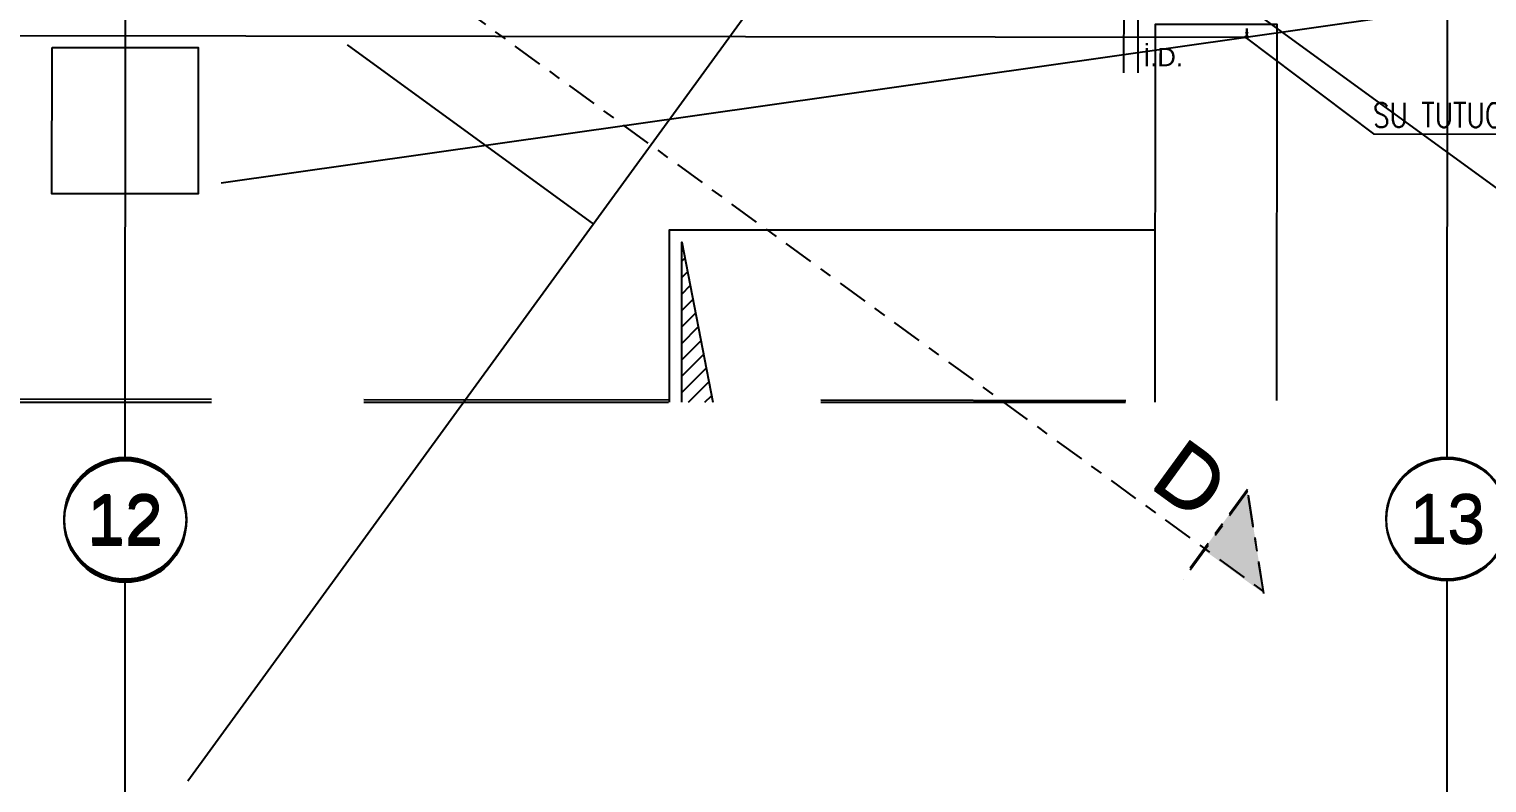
# Model space of a CAD drawing. Header units: millimetres. Extents: x 400382 to 401500, y 4543975 to 4544133.
# Drawn here: x 400850.84 to 400862.8, y 4544058.9 to 4544065.08 of the extents above; entities that cross this region are included whole.
import ezdxf
from ezdxf.enums import TextEntityAlignment as Align

# ---------------------------------------------------------------- set-up
doc = ezdxf.new("R2010")
doc.units = ezdxf.units.MM
for name, pattern in [('ACAD_ISO05W100', [33, 24, -3, 0, -3, 0, -3]), ('AKS', [3, 2.5, -0.25, 0, -0.25]), ('CENTER', [2, 1.25, -0.25, 0.25, -0.25]), ('DASHDOT2', [0.5, 0.25, -0.125, 0, -0.125]), ('HIDDEN', [0.375, 0.25, -0.125]), ('UUC-ST-KAL-I05-101-U-000$0$ACAD_ISO05W100', [33, 24, -3, 0, -3, 0, -3])]:
    doc.linetypes.add(name, pattern=pattern)
for name, color, linetype in [('aks prota', 2, 'AKS'), ('caks prota', 4, 'Continuous'), ('iderzi_PROTA', 3, 'Continuous'), ('kesit tarama prota', 252, 'Continuous'), ('kolon tarama prota', 252, 'Continuous'), ('merdiven prota', 2, 'Continuous'), ('not yazısı prota', 6, 'Continuous'), ('not çizgisi prota', 4, 'Continuous'), ('PRT-AL-TUNEL_EKSENI', 14, 'DASHDOT2'), ('skesit prota', 7, 'Continuous'), ('st_s_ölçü', 4, 'Continuous'), ('taks prota', 7, 'Continuous'), ('tkesit prota', 7, 'Continuous'), ('UUC-ST-KAL-I05-101-U-000$0$st_s_su tutucu', 2, 'Continuous')]:
    doc.layers.add(name, color=color, linetype=linetype)
doc.styles.add('Arial', font='Arial.ttf')
doc.styles.add('OLCU', font='romanstw.shx')
doc.styles.add('TAKS', font='Arial Unicode.ttf')
doc.styles.add('text25_PROTA', font='Arial.ttf', dxfattribs={"height": 25})
doc.styles.add('TSIMPLEX', font='romanstw.shx')
doc.dimstyles.new('1-50', dxfattribs={"dimtxt": 10, "dimasz": 4, "dimexe": 4, "dimexo": 8, "dimgap": 4, "dimtad": 1, "dimdec": 1, "dimrnd": 0.05, "dimzin": 9, "dimdsep": 46, "dimtxsty": 'OLCU', "dimblk1": 'OBLIQUE', "dimblk2": 'OBLIQUE', "dimsah": 1, "dimcen": 2, "dimdle": 4, "dimclrd": 4, "dimclre": 4, "dimclrt": 3, "dimadec": 1, "dimazin": 0, "dimtfac": 1, "dimtdec": 1, "dimtix": 1, "dimtmove": 2, "dimatfit": 3, "dimldrblk": 'OBLIQUE', "dimfxl": 1, "dimtvp": 1, "dimtolj": 1, "dimtzin": 1, "dimarcsym": 0})

# ---------------------------------------------------------------- blocks, each defined once
blk = doc.blocks.new('17.60 mekanik')
at = {"layer": 'kolon tarama prota'}
for p, q in [((145035.3119276799, 61076.9450596161), (145035.3119276799, 60861.50263087255)), ((145047.1119276799, 60861.50263087255), (145047.1119276799, 61076.9450596161))]:
    blk.add_line(p, q, dxfattribs=at)
blk = doc.blocks.new('_Oblique')
at = {"layer": 'st_s_ölçü', "lineweight": -2}
blk.add_line((-0.5, -0.5), (0.5, 0.5), dxfattribs=at)

msp = doc.modelspace()

# ---------------------------------------------------------------- hatches: boundary and pattern name
at = {"layer": 'kesit tarama prota'}
h = msp.add_hatch(color=256, dxfattribs=at)
h.dxf.hatch_style = 1
h.paths.add_polyline_path([(400860.8341522631, 4544061.301676545), (400860.965844736, 4544060.463430107), (400860.4808752798, 4544060.81670709)])
h = msp.add_hatch(color=256, dxfattribs=at)
h.dxf.hatch_style = 1
h.paths.add_polyline_path([(400860.8343584193, 4544061.287053967), (400860.9670974645, 4544060.448972619), (400860.481687268, 4544060.80164377)])
at = {"layer": 'kolon tarama prota'}
h = msp.add_hatch(dxfattribs=at)
h.set_pattern_fill('ANSI31', color=256, scale=0.03, style=0)
h.set_pattern_definition([(45, (398809.4609294639, 4543655.786733723), (-0.06735192090801866, 0.06735192090801866), [])])
h.paths.add_polyline_path([(400856.1932325969, 4544062.016449524), (400856.4472144495, 4544062.016449524), (400856.1932325969, 4544063.329681384)])

# ---------------------------------------------------------------- linework, layer by layer
at = {"layer": 'aks prota', "ltscale": 10}
for p, q in [((400863.3051445461, 4544063.461220246), (400768.790467924, 4544132.310627984)), ((400851.6263186648, 4544061.564795019), (400851.6699034395, 4544096.446994603)), ((400862.4713278143, 4544061.565369507), (400862.5149014052, 4544096.438612044)), ((400852.1402135631, 4544058.913123928), (400859.7945491113, 4544069.420796728)), ((400851.6282243775, 4544012.724315195), (400851.6282243775, 4544060.552820592)), ((400862.4732243558, 4544012.724315195), (400862.4732243558, 4544060.552820592))]:
    msp.add_line(p, q, dxfattribs=at)
at = {"layer": 'caks prota', "ltscale": 0.05}
for centre in [(400851.627694366, 4544061.064796912), (400851.6282034784, 4544061.038678889), (400851.6294725791, 4544061.052820121), (400862.4727045936, 4544061.065367399), (400862.4732045396, 4544061.052790981), (400862.4744736403, 4544061.052820121)]:
    msp.add_circle(centre, 0.5, dxfattribs=at)
at = {"layer": 'kolon tarama prota'}
for points in [[(400861.0739370128, 4544062.030773264), (400861.0777868852, 4544065.11400272), (400860.0777876647, 4544065.115251369), (400860.0741639682, 4544062.032021631)], [(400856.0932325968, 4544062.016449524), (400856.0932325968, 4544063.429681384), (400860.0732325967, 4544063.429681384), (400860.0732325967, 4544062.016449524)], [(400856.1932325969, 4544062.016449524), (400856.1932325969, 4544063.329681384), (400856.4472144495, 4544062.016449524)]]:
    msp.add_lwpolyline(points, dxfattribs=at)
msp.add_lwpolyline([(400851.0275449897, 4544064.926551793), (400852.2275440549, 4544064.925053414), (400852.226045677, 4544063.72505435), (400851.0260466118, 4544063.726552727)], close=True, dxfattribs=at)
msp.add_lwpolyline([(400851.0275449897, 4544064.926551793), (400852.2275440549, 4544064.925053414), (400852.226045677, 4544063.72505435), (400851.0260466118, 4544063.726552727)], close=True, dxfattribs=at)
at = {"layer": 'kolon tarama prota', "linetype": 'HIDDEN', "ltscale": 10}
for points in [[(400834.8344927388, 4544062.016449524), (400861.0732766388, 4544062.016449524)], [(400834.8351735678, 4544062.063536278), (400861.0739370128, 4544062.030773264)]]:
    msp.add_lwpolyline(points, dxfattribs=at)
at = {"layer": 'PRT-AL-TUNEL_EKSENI', "ltscale": 10}
msp.add_line((400855.4710777546, 4544063.476880098), (400766.0739273247, 4544128.59841551), dxfattribs=at)
at = {"layer": 'skesit prota', "linetype": 'CENTER', "ltscale": 0.2}
for p, q in [((400860.8341522631, 4544061.301676545), (400860.3042367883, 4544060.574222362)), ((400860.8343584193, 4544061.287053967), (400860.3053516923, 4544060.558938672)), ((400860.965844736, 4544060.463430107), (400860.8341522631, 4544061.301676545)), ((400860.9670974645, 4544060.448972619), (400860.8343584193, 4544061.287053967))]:
    msp.add_line(p, q, dxfattribs=at)
msp.add_lwpolyline([(400765.024336874, 4544130.352215951), (400860.965844736, 4544060.463430107)], dxfattribs=at)
at = {"layer": 'UUC-ST-KAL-I05-101-U-000$0$st_s_su tutucu', "linetype": 'UUC-ST-KAL-I05-101-U-000$0$ACAD_ISO05W100'}
msp.add_lwpolyline([(400860.8120682817, 4544065.009334428), (400835.1045353683, 4544065.040815474)], dxfattribs=at)
at = {"layer": 'UUC-ST-KAL-I05-101-U-000$0$st_s_su tutucu', "linetype": 'UUC-ST-KAL-I05-101-U-000$0$ACAD_ISO05W100', "ltscale": 0.05}
msp.add_lwpolyline([(400860.8251574007, 4544065.08069732), (400860.8251165571, 4544065.047986591), (400860.8192648268, 4544065.047993898), (400860.819259685, 4544065.043875501), (400860.825111412, 4544065.043868195), (400860.8250855878, 4544065.023185074), (400860.8120747753, 4544065.014534423), (400860.8120682817, 4544065.009334428), (400860.8432682571, 4544065.00929547), (400860.8432747503, 4544065.014495466), (400860.8302855832, 4544065.023178581), (400860.8303114083, 4544065.043861702), (400860.836163139, 4544065.043854395), (400860.8361682808, 4544065.047972791), (400860.830316552, 4544065.047980099), (400860.830357397, 4544065.080690827)], dxfattribs=at)

# ---------------------------------------------------------------- block references
at = {"layer": 'merdiven prota', "xscale": 0.01, "yscale": 0.01, "zscale": 0.01, "rotation": 359.9284577011093}
msp.add_blockref('17.60 mekanik', (399408.7061723638, 4543457.914083122), dxfattribs=at)

# ---------------------------------------------------------------- texts
at = {"layer": 'iderzi_PROTA', "linetype": 'ACAD_ISO05W100', "style": 'text25_PROTA'}
msp.add_text('İ.D.', height=0.15, rotation=359.9284576985599, dxfattribs=at).set_placement((400859.9786298051, 4544064.772672338))
at = {"layer": 'not yazısı prota', "ltscale": 0.05, "style": 'TSIMPLEX', "width": 0.8}
msp.add_text('SU TUTUCU', height=0.2, rotation=359.9284576985599, dxfattribs=at).set_placement((400861.8625589423, 4544064.271967763))
at = {"layer": 'taks prota', "style": 'TAKS'}
for s, p in [('12', (400851.6246943683, 4544061.064800657)), ('13', (400862.4727045936, 4544061.065367399))]:
    msp.add_text(s, height=0.4, rotation=359.9284576985599, dxfattribs=at).set_placement(p, align=Align.MIDDLE_CENTER)
for s, p in [('12', (400851.6252034784, 4544061.038678889)), ('12', (400851.6294725791, 4544061.052820121)), ('13', (400862.4732045396, 4544061.052790981)), ('13', (400862.4744736403, 4544061.052820121))]:
    msp.add_text(s, height=0.4, dxfattribs=at).set_placement(p, align=Align.MIDDLE_CENTER)
at = {"layer": 'tkesit prota', "style": 'Arial'}
for rotation, p in [(323.9284576989284, (400860.019661719, 4544061.338257739)), (324.0000001281499, (400860.0198228331, 4544061.32261812))]:
    msp.add_text('D', height=0.4999999999999999, rotation=rotation, dxfattribs=at).set_placement(p)

# ---------------------------------------------------------------- leaders
at = {"layer": 'not çizgisi prota'}
msp.add_leader([(400860.8153525917, 4544065.010307526), (400861.8692087252, 4544064.219285399), (400863.311264188, 4544064.21331683)], dimstyle='1-50', override={"dimasz": 12, "dimgap": 4, "dimtad": 0}, dxfattribs=at)

doc.saveas('drawing.dxf')
